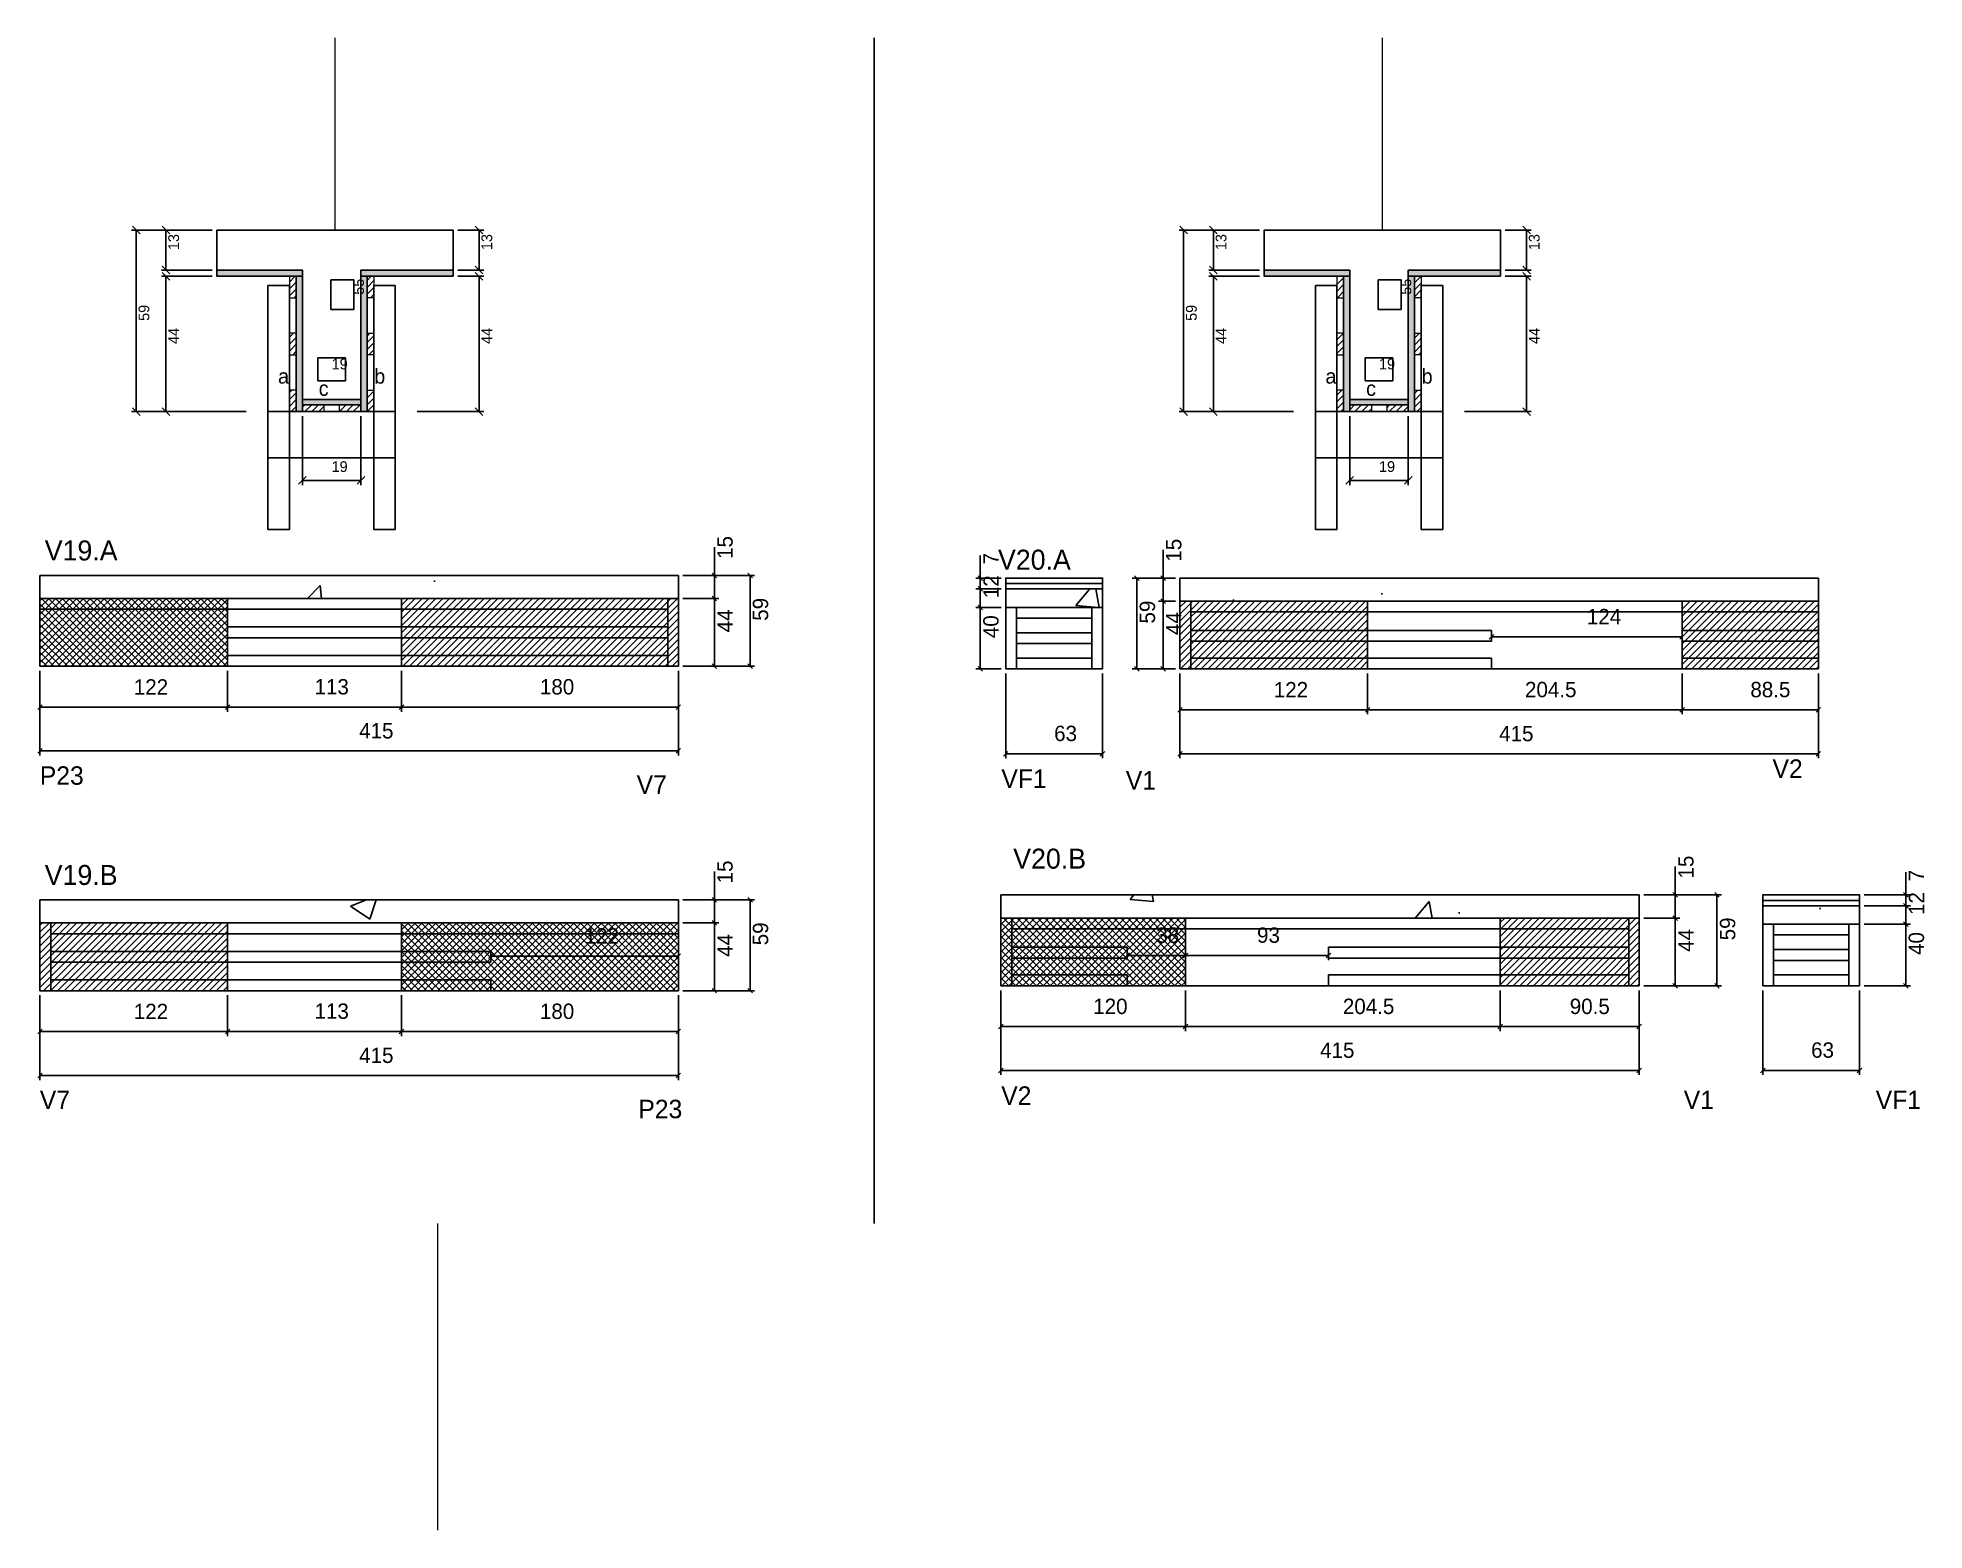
# Model space of a CAD drawing. Header units: metres. Extents: x 3057 to 4284, y 1516 to 2486.
import ezdxf

# ---------------------------------------------------------------- set-up
doc = ezdxf.new("R2010")
doc.units = ezdxf.units.M
for name, color, linetype in [('5', 7, 'Continuous'), ('CONCRETO', 7, 'Continuous'), ('COTA', 7, 'Continuous'), ('Cota Seção (2x)', 7, 'Continuous'), ('detalhes', 7, 'Continuous'), ('Hachura', 7, 'Continuous'), ('Madeira', 7, 'Continuous'), ('Painéis', 7, 'Continuous'), ('REAPROVEITAMENTO', 7, 'Continuous'), ('SARR_2.2x7', 7, 'Continuous'), ('SARR_3.5x7', 7, 'Continuous'), ('SARRAFO DE PRESSAO', 7, 'Continuous'), ('Texto Seção', 7, 'Continuous')]:
    doc.layers.add(name, color=color, linetype=linetype)

msp = doc.modelspace()

# ---------------------------------------------------------------- hatches: boundary and pattern name
at = {"layer": 'COTA'}
h = msp.add_hatch(dxfattribs=at)
h.set_pattern_fill('AR-CONC')
h.paths.add_polyline_path([(3473.8, 2121.8), (3473.8, 2136.8), (3058.6, 2136.8), (3058.8, 2121.8), (3473.8, 2121.8)])
h = msp.add_hatch(dxfattribs=at)
h.set_pattern_fill('AR-CONC')
h.paths.add_polyline_path([(4214.9, 2135), (3799.9, 2135), (3799.9, 2120), (4214.9, 2120), (4214.9, 2135)])
h = msp.add_hatch(dxfattribs=at)
h.set_pattern_fill('AR-CONC')
h.paths.add_polyline_path([(3686.6, 2116), (3686.6, 2128), (3749.6, 2128), (3749.6, 2116), (3686.6, 2116)])
h = msp.add_hatch(dxfattribs=at)
h.set_pattern_fill('AR-CONC')
h.paths.add_polyline_path([(3473.8, 1910.9), (3473.8, 1925.9), (3058.6, 1925.9), (3058.8, 1910.9), (3473.8, 1910.9)])
h = msp.add_hatch(dxfattribs=at)
h.set_pattern_fill('AR-CONC')
h.paths.add_polyline_path([(4098.5, 1929.1), (3683.5, 1929.1), (3683.5, 1914.1), (4098.5, 1914.1), (4098.5, 1929.1)])
h = msp.add_hatch(dxfattribs=at)
h.set_pattern_fill('AR-CONC')
h.paths.add_polyline_path([(4241.7, 1910.1), (4241.7, 1922.1), (4178.8, 1922.1), (4178.8, 1910.1), (4241.7, 1910.1)])
at = {"layer": 'Hachura'}
h = msp.add_hatch(color=7, dxfattribs=at)
h.dxf.hatch_style = 1
h.paths.add_polyline_path([(3229.4, 2331.2), (3229.4, 2335.2), (3173.8, 2335.2), (3173.8, 2331.2), (3229.4, 2331.2)])
h = msp.add_hatch(dxfattribs=at)
h.set_pattern_fill('ANSI31')
h.paths.add_polyline_path([(3221, 2317.2), (3225.4, 2317.2), (3225.4, 2331.2), (3221, 2331.2), (3221, 2317.2)])
h = msp.add_hatch(color=7, dxfattribs=at)
h.dxf.hatch_style = 1
h.paths.add_polyline_path([(3225.4, 2331.2), (3229.4, 2331.2), (3229.4, 2243.2), (3225.4, 2243.2), (3225.4, 2331.2)])
h = msp.add_hatch(color=7, dxfattribs=at)
h.dxf.hatch_style = 1
h.paths.add_polyline_path([(3327.4, 2331.2), (3327.4, 2335.2), (3267.4, 2335.2), (3267.4, 2331.2), (3327.4, 2331.2)])
h = msp.add_hatch(color=7, dxfattribs=at)
h.dxf.hatch_style = 1
h.paths.add_polyline_path([(3271.4, 2333.2), (3267.4, 2333.2), (3267.4, 2243.2), (3271.4, 2243.2), (3271.4, 2333.2)])
h = msp.add_hatch(dxfattribs=at)
h.set_pattern_fill('ANSI31')
h.paths.add_polyline_path([(3275.8, 2317.2), (3271.4, 2317.2), (3271.4, 2331.2), (3275.8, 2331.2), (3275.8, 2317.2)])
h = msp.add_hatch(color=7, dxfattribs=at)
h.dxf.hatch_style = 1
h.paths.add_polyline_path([(3910.3, 2331.2), (3910.3, 2335.2), (3854.7, 2335.2), (3854.7, 2331.2), (3910.3, 2331.2)])
h = msp.add_hatch(dxfattribs=at)
h.set_pattern_fill('ANSI31')
h.paths.add_polyline_path([(3901.9, 2317.2), (3906.3, 2317.2), (3906.3, 2331.2), (3901.9, 2331.2), (3901.9, 2317.2)])
h = msp.add_hatch(color=7, dxfattribs=at)
h.dxf.hatch_style = 1
h.paths.add_polyline_path([(3906.3, 2331.2), (3910.3, 2331.2), (3910.3, 2243.2), (3906.3, 2243.2), (3906.3, 2331.2)])
h = msp.add_hatch(color=7, dxfattribs=at)
h.dxf.hatch_style = 1
h.paths.add_polyline_path([(4008.3, 2331.2), (4008.3, 2335.2), (3948.3, 2335.2), (3948.3, 2331.2), (4008.3, 2331.2)])
h = msp.add_hatch(color=7, dxfattribs=at)
h.dxf.hatch_style = 1
h.paths.add_polyline_path([(3952.3, 2333.2), (3948.3, 2333.2), (3948.3, 2243.2), (3952.3, 2243.2), (3952.3, 2333.2)])
h = msp.add_hatch(dxfattribs=at)
h.set_pattern_fill('ANSI31')
h.paths.add_polyline_path([(3956.7, 2317.2), (3952.3, 2317.2), (3952.3, 2331.2), (3956.7, 2331.2), (3956.7, 2317.2)])
h = msp.add_hatch(dxfattribs=at)
h.set_pattern_fill('ANSI31')
h.paths.add_polyline_path([(3221, 2280.2), (3225.4, 2280.2), (3225.4, 2294.2), (3221, 2294.2), (3221, 2280.2)])
h = msp.add_hatch(dxfattribs=at)
h.set_pattern_fill('ANSI31')
h.paths.add_polyline_path([(3275.8, 2280.2), (3271.4, 2280.2), (3271.4, 2294.2), (3275.8, 2294.2), (3275.8, 2280.2)])
h = msp.add_hatch(dxfattribs=at)
h.set_pattern_fill('ANSI31')
h.paths.add_polyline_path([(3901.9, 2280.2), (3906.3, 2280.2), (3906.3, 2294.2), (3901.9, 2294.2), (3901.9, 2280.2)])
h = msp.add_hatch(dxfattribs=at)
h.set_pattern_fill('ANSI31')
h.paths.add_polyline_path([(3956.7, 2280.2), (3952.3, 2280.2), (3952.3, 2294.2), (3956.7, 2294.2), (3956.7, 2280.2)])
h = msp.add_hatch(dxfattribs=at)
h.set_pattern_fill('ANSI31')
h.paths.add_polyline_path([(3221, 2243.2), (3225.4, 2243.2), (3225.4, 2257.2), (3221, 2257.2), (3221, 2243.2)])
h = msp.add_hatch(dxfattribs=at)
h.set_pattern_fill('ANSI31')
h.paths.add_polyline_path([(3275.8, 2243.2), (3271.4, 2243.2), (3271.4, 2257.2), (3275.8, 2257.2), (3275.8, 2243.2)])
h = msp.add_hatch(dxfattribs=at)
h.set_pattern_fill('ANSI31')
h.paths.add_polyline_path([(3901.9, 2243.2), (3906.3, 2243.2), (3906.3, 2257.2), (3901.9, 2257.2), (3901.9, 2243.2)])
h = msp.add_hatch(dxfattribs=at)
h.set_pattern_fill('ANSI31')
h.paths.add_polyline_path([(3956.7, 2243.2), (3952.3, 2243.2), (3952.3, 2257.2), (3956.7, 2257.2), (3956.7, 2243.2)])
h = msp.add_hatch(color=7, dxfattribs=at)
h.dxf.hatch_style = 1
h.paths.add_polyline_path([(3267.4, 2247.6), (3267.4, 2251.2), (3229.4, 2251.2), (3229.4, 2247.6), (3267.4, 2247.6)])
h = msp.add_hatch(dxfattribs=at)
h.set_pattern_fill('ANSI31')
h.paths.add_polyline_path([(3229.4, 2243.2), (3229.4, 2247.6), (3243.4, 2247.6), (3243.4, 2243.2), (3229.4, 2243.2)])
h = msp.add_hatch(dxfattribs=at)
h.set_pattern_fill('ANSI31')
h.paths.add_polyline_path([(3267.4, 2243.2), (3267.4, 2247.6), (3253.4, 2247.6), (3253.4, 2243.2), (3267.4, 2243.2)])
h = msp.add_hatch(color=7, dxfattribs=at)
h.dxf.hatch_style = 1
h.paths.add_polyline_path([(3948.3, 2247.6), (3948.3, 2251.2), (3910.3, 2251.2), (3910.3, 2247.6), (3948.3, 2247.6)])
h = msp.add_hatch(dxfattribs=at)
h.set_pattern_fill('ANSI31')
h.paths.add_polyline_path([(3910.3, 2243.2), (3910.3, 2247.6), (3924.3, 2247.6), (3924.3, 2243.2), (3910.3, 2243.2)])
h = msp.add_hatch(dxfattribs=at)
h.set_pattern_fill('ANSI31')
h.paths.add_polyline_path([(3948.3, 2243.2), (3948.3, 2247.6), (3934.3, 2247.6), (3934.3, 2243.2), (3948.3, 2243.2)])
at = {"layer": 'REAPROVEITAMENTO'}
h = msp.add_hatch(dxfattribs=at)
h.set_pattern_fill('ANSI37')
h.paths.add_polyline_path([(3180.8, 2077.8), (3180.8, 2121.8), (3058.8, 2121.8), (3058.8, 2077.8), (3180.8, 2077.8)])
h = msp.add_hatch(dxfattribs=at)
h.set_pattern_fill('ANSI31')
h.paths.add_polyline_path([(3473.8, 2077.8), (3473.8, 2121.8), (3293.8, 2122), (3293.8, 2078), (3473.8, 2077.8)])
h = msp.add_hatch(dxfattribs=at)
h.set_pattern_fill('ANSI31')
h.paths.add_polyline_path([(3921.9, 2076), (3921.9, 2120), (3799.9, 2120.3), (3799.9, 2076.3), (3921.9, 2076)])
h = msp.add_hatch(dxfattribs=at)
h.set_pattern_fill('ANSI31')
h.paths.add_polyline_path([(4214.9, 2076.1), (4214.9, 2120.1), (4126.4, 2120.3), (4126.4, 2076.3), (4214.9, 2076.1)])
h = msp.add_hatch(dxfattribs=at)
h.set_pattern_fill('ANSI37')
h.paths.add_polyline_path([(3803.5, 1870), (3803.5, 1914), (3683.5, 1914.1), (3683.5, 1870.1), (3803.5, 1870)])
h = msp.add_hatch(dxfattribs=at)
h.set_pattern_fill('ANSI31')
h.paths.add_polyline_path([(4098.5, 1870.4), (4098.5, 1914.4), (4008, 1914.1), (4008, 1870.1), (4098.5, 1870.4)])
h = msp.add_hatch(dxfattribs=at)
h.set_pattern_fill('ANSI31')
h.paths.add_polyline_path([(3180.8, 1866.9), (3180.8, 1910.9), (3058.8, 1911.2), (3058.8, 1867.2), (3180.8, 1866.9)])
h = msp.add_hatch(dxfattribs=at)
h.set_pattern_fill('ANSI37')
h.paths.add_polyline_path([(3293.8, 1866.9), (3293.8, 1910.9), (3473.8, 1910.9), (3473.8, 1866.9), (3293.8, 1866.9)])

# ---------------------------------------------------------------- linework, layer by layer
at = {"layer": 'CONCRETO', "color": 251, "lineweight": 25}
for points in [[(3173.8, 2335.2), (3173.8, 2361.2), (3327.4, 2361.2), (3327.4, 2335.2), (3267.4, 2335.2), (3267.4, 2251.2), (3229.4, 2251.2), (3229.4, 2335.2)], [(3854.7, 2335.2), (3854.7, 2361.2), (4008.3, 2361.2), (4008.3, 2335.2), (3948.3, 2335.2), (3948.3, 2251.2), (3910.3, 2251.2), (3910.3, 2335.2)]]:
    msp.add_lwpolyline(points, close=True, dxfattribs=at)
at = {"layer": 'COTA', "color": 241, "lineweight": 25}
for p, q in [((3601, 2486.2), (3601, 1715.5)), ((3058.8, 2121.8), (3058.8, 2136.8)), ((3473.8, 2136.8), (3058.8, 2136.8)), ((3473.8, 2136.8), (3473.8, 2121.8)), ((3799.9, 2135), (3799.9, 2120)), ((3799.9, 2135), (4214.9, 2135)), ((4214.9, 2120), (4214.9, 2135)), ((3686.6, 2128), (3686.6, 2116)), ((3749.6, 2116), (3749.6, 2128)), ((3058.8, 1910.9), (3058.8, 1925.9)), ((3473.8, 1925.9), (3058.8, 1925.9)), ((3473.8, 1925.9), (3473.8, 1910.9)), ((3683.5, 1914.1), (3683.5, 1929.1)), ((4098.5, 1929.1), (3683.5, 1929.1)), ((4098.5, 1929.1), (4098.5, 1914.1)), ((4178.8, 1910.1), (4178.8, 1922.1)), ((4241.7, 1922.1), (4241.7, 1910.1))]:
    msp.add_line(p, q, dxfattribs=at)
at = {"layer": 'COTA', "color": 4, "lineweight": 25}
for p, q in [((3170.8, 2361.2), (3118.4, 2361.2)), ((3121.4, 2243.2), (3121.4, 2361.2)), ((3170.8, 2361.2), (3137.7, 2361.2)), ((3140.7, 2361.2), (3140.7, 2335.2)), ((3330.4, 2361.2), (3347.3, 2361.2)), ((3344.3, 2361.2), (3344.3, 2335.2)), ((3851.7, 2361.2), (3799.3, 2361.2)), ((3802.3, 2243.2), (3802.3, 2361.2)), ((3851.7, 2361.2), (3818.6, 2361.2)), ((3821.6, 2361.2), (3821.6, 2335.2)), ((4011.3, 2361.2), (4028.2, 2361.2)), ((4025.2, 2361.2), (4025.2, 2335.2)), ((3170.8, 2335.2), (3137.7, 2335.2)), ((3170.8, 2331.2), (3137.7, 2331.2)), ((3140.7, 2331.2), (3140.7, 2243.2)), ((3330.4, 2335.2), (3347.3, 2335.2)), ((3330.4, 2331.2), (3347.3, 2331.2)), ((3344.3, 2243.2), (3344.3, 2331.2)), ((3851.7, 2335.2), (3818.6, 2335.2)), ((3851.7, 2331.2), (3818.6, 2331.2)), ((3821.6, 2331.2), (3821.6, 2243.2)), ((4011.3, 2335.2), (4028.2, 2335.2)), ((4011.3, 2331.2), (4028.2, 2331.2)), ((4025.2, 2243.2), (4025.2, 2331.2)), ((3192.8, 2243.2), (3118.4, 2243.2)), ((3192.8, 2243.2), (3137.7, 2243.2)), ((3229.4, 2240.2), (3229.4, 2195.5)), ((3267.4, 2240.2), (3267.4, 2195.5)), ((3304, 2243.2), (3347.3, 2243.2)), ((3873.7, 2243.2), (3799.3, 2243.2)), ((3873.7, 2243.2), (3818.6, 2243.2)), ((3910.3, 2240.2), (3910.3, 2195.5)), ((3948.3, 2240.2), (3948.3, 2195.5)), ((3984.9, 2243.2), (4028.2, 2243.2)), ((3229.4, 2198.5), (3267.4, 2198.5)), ((3910.3, 2198.5), (3948.3, 2198.5)), ((3497.2, 2136.8), (3497.2, 2155.1)), ((3670.1, 2135), (3670.1, 2149.7)), ((3788.9, 2135), (3788.9, 2153.4)), ((3476.8, 2136.8), (3500.2, 2136.8)), ((3476.8, 2136.8), (3523.4, 2136.8)), ((3497.2, 2121.8), (3497.2, 2136.8)), ((3520.4, 2136.8), (3520.4, 2077.8)), ((3683.6, 2135), (3667.1, 2135)), ((3670.1, 2128), (3670.1, 2135)), ((3796.9, 2135), (3768.9, 2135)), ((3771.9, 2135), (3771.9, 2076)), ((3796.9, 2135), (3785.9, 2135)), ((3788.9, 2120), (3788.9, 2135)), ((3476.8, 2121.8), (3500.2, 2121.8)), ((3476.8, 2121.8), (3500.2, 2121.8)), ((3497.2, 2121.8), (3497.2, 2077.8)), ((3683.6, 2128), (3667.1, 2128)), ((3683.6, 2128), (3667.1, 2128)), ((3670.1, 2116), (3670.1, 2128)), ((3683.6, 2116), (3667.1, 2116)), ((3683.6, 2116), (3667.1, 2116)), ((3670.1, 2116), (3670.1, 2076)), ((3796.9, 2120), (3785.9, 2120)), ((3796.9, 2120), (3785.9, 2120)), ((3788.9, 2120), (3788.9, 2076)), ((4126.4, 2096.9), (4002.4, 2096.9)), ((4002.4, 2095), (4002.4, 2093.9)), ((4126.4, 2095), (4126.4, 2093.9)), ((3058.8, 2074.8), (3058.8, 2048.2)), ((3058.8, 2074.8), (3058.8, 2019.7)), ((3180.8, 2074.8), (3180.8, 2048.2)), ((3180.8, 2074.8), (3180.8, 2048.2)), ((3293.8, 2074.8), (3293.8, 2048.2)), ((3293.8, 2074.8), (3293.8, 2048.2)), ((3473.8, 2074.8), (3473.8, 2048.2)), ((3473.8, 2074.8), (3473.8, 2019.7)), ((3476.8, 2077.8), (3500.2, 2077.8)), ((3476.8, 2077.8), (3523.4, 2077.8)), ((3683.6, 2076), (3667.1, 2076)), ((3686.6, 2073), (3686.6, 2017.9)), ((3749.6, 2073), (3749.6, 2017.9)), ((3796.9, 2076), (3768.9, 2076)), ((3796.9, 2076), (3785.9, 2076)), ((3799.9, 2073), (3799.9, 2046.5)), ((3799.9, 2073), (3799.9, 2017.9)), ((3921.9, 2073), (3921.9, 2046.5)), ((3921.9, 2073), (3921.9, 2046.5)), ((4126.4, 2073), (4126.4, 2046.5)), ((4126.4, 2073), (4126.4, 2046.5)), ((4214.9, 2073), (4214.9, 2046.5)), ((4214.9, 2073), (4214.9, 2017.9)), ((3058.8, 2051.2), (3180.8, 2051.2)), ((3180.8, 2051.2), (3293.8, 2051.2)), ((3293.8, 2051.2), (3473.8, 2051.2)), ((3921.9, 2049.5), (3799.9, 2049.5)), ((4126.4, 2049.5), (3921.9, 2049.5)), ((4214.9, 2049.5), (4126.4, 2049.5)), ((3058.8, 2022.7), (3473.8, 2022.7)), ((3749.6, 2020.9), (3686.6, 2020.9)), ((4214.9, 2020.9), (3799.9, 2020.9)), ((3497.2, 1925.9), (3497.2, 1944.3)), ((4121.9, 1929.1), (4121.9, 1947.5)), ((4271.7, 1929.1), (4271.7, 1943.9)), ((3476.8, 1925.9), (3500.2, 1925.9)), ((3476.8, 1925.9), (3523.4, 1925.9)), ((3497.2, 1910.9), (3497.2, 1925.9)), ((3520.4, 1925.9), (3520.4, 1866.9)), ((4101.5, 1929.1), (4124.9, 1929.1)), ((4101.5, 1929.1), (4152, 1929.1)), ((4121.9, 1914.1), (4121.9, 1929.1)), ((4149, 1929.1), (4149, 1870.1)), ((4244.7, 1929.1), (4274.7, 1929.1)), ((4271.7, 1922.1), (4271.7, 1929.1)), ((4101.5, 1914.1), (4124.9, 1914.1)), ((4101.5, 1914.1), (4124.9, 1914.1)), ((4121.9, 1914.1), (4121.9, 1870.1)), ((4244.7, 1922.1), (4274.7, 1922.1)), ((4244.7, 1922.1), (4274.7, 1922.1)), ((4271.7, 1910.1), (4271.7, 1922.1)), ((3476.8, 1910.9), (3500.2, 1910.9)), ((3476.8, 1910.9), (3500.2, 1910.9)), ((3497.2, 1910.9), (3497.2, 1866.9)), ((4244.7, 1910.1), (4274.7, 1910.1)), ((4244.7, 1910.1), (4274.7, 1910.1)), ((4271.7, 1910.1), (4271.7, 1870.1)), ((3473.8, 1889.4), (3351.8, 1889.4)), ((3803.5, 1889.8), (3765.5, 1889.8)), ((3765.5, 1889.1), (3765.5, 1886.8)), ((3803.5, 1889.8), (3896.5, 1889.8)), ((3803.5, 1889.1), (3803.5, 1886.8)), ((3351.8, 1887.6), (3351.8, 1886.4)), ((3473.8, 1887.6), (3473.8, 1886.4)), ((3896.5, 1888.5), (3896.5, 1886.8)), ((3476.8, 1866.9), (3500.2, 1866.9)), ((3476.8, 1866.9), (3523.4, 1866.9)), ((3683.5, 1867.1), (3683.5, 1840.6)), ((3683.5, 1867.1), (3683.5, 1812.1)), ((3803.5, 1867.1), (3803.5, 1840.6)), ((3803.5, 1867.1), (3803.5, 1840.6)), ((4008, 1867.1), (4008, 1840.6)), ((4008, 1867.1), (4008, 1840.6)), ((4098.5, 1867.1), (4098.5, 1840.6)), ((4098.5, 1867.1), (4098.5, 1812.1)), ((4101.5, 1870.1), (4124.9, 1870.1)), ((4105.5, 1870.1), (4152, 1870.1)), ((4178.8, 1867.1), (4178.8, 1812.1)), ((4241.7, 1867.1), (4241.7, 1812.1)), ((4244.7, 1870.1), (4274.7, 1870.1)), ((3058.8, 1863.9), (3058.8, 1837.4)), ((3058.8, 1863.9), (3058.8, 1808.8)), ((3180.8, 1863.9), (3180.8, 1837.4)), ((3180.8, 1863.9), (3180.8, 1837.4)), ((3293.8, 1863.9), (3293.8, 1837.4)), ((3293.8, 1863.9), (3293.8, 1837.4)), ((3473.8, 1863.9), (3473.8, 1837.4)), ((3473.8, 1863.9), (3473.8, 1808.8)), ((3058.8, 1840.4), (3180.8, 1840.4)), ((3180.8, 1840.4), (3293.8, 1840.4)), ((3293.8, 1840.4), (3473.8, 1840.4)), ((3683.5, 1843.6), (3803.5, 1843.6)), ((3803.5, 1843.6), (4008, 1843.6)), ((4008, 1843.6), (4098.5, 1843.6)), ((3058.8, 1811.8), (3473.8, 1811.8)), ((3683.5, 1815.1), (4098.5, 1815.1)), ((4178.8, 1815.1), (4241.7, 1815.1))]:
    msp.add_line(p, q, dxfattribs=at)
at = {"layer": 'COTA', "color": 0, "lineweight": 25}
for p, q in [((3498.7, 2135.3), (3495.7, 2138.3)), ((3521.9, 2135.3), (3518.9, 2138.3)), ((3671.6, 2133.5), (3668.6, 2136.5)), ((3773.4, 2133.5), (3770.4, 2136.5)), ((3790.4, 2133.5), (3787.4, 2136.5)), ((3495.7, 2123.3), (3498.7, 2120.3)), ((3498.7, 2120.3), (3495.7, 2123.3)), ((3671.6, 2126.5), (3668.6, 2129.5)), ((3668.6, 2129.5), (3671.6, 2126.5)), ((3671.6, 2114.5), (3668.6, 2117.5)), ((3668.6, 2117.5), (3671.6, 2114.5)), ((3787.4, 2121.5), (3790.4, 2118.5)), ((3790.4, 2118.5), (3787.4, 2121.5)), ((4003.9, 2098.4), (4000.9, 2095.4)), ((4124.9, 2095.4), (4127.9, 2098.4)), ((3495.7, 2079.3), (3498.7, 2076.3)), ((3518.9, 2079.3), (3521.9, 2076.3)), ((3668.6, 2077.5), (3671.6, 2074.5)), ((3770.4, 2077.5), (3773.4, 2074.5)), ((3787.4, 2077.5), (3790.4, 2074.5)), ((3060.3, 2052.7), (3057.3, 2049.7)), ((3179.3, 2049.7), (3182.3, 2052.7)), ((3182.3, 2052.7), (3179.3, 2049.7)), ((3295.3, 2052.7), (3292.3, 2049.7)), ((3292.3, 2049.7), (3295.3, 2052.7)), ((3472.3, 2049.7), (3475.3, 2052.7)), ((3801.4, 2051), (3798.4, 2048)), ((3920.4, 2048), (3923.4, 2051)), ((3923.4, 2051), (3920.4, 2048)), ((4127.9, 2051), (4124.9, 2048)), ((4124.9, 2048), (4127.9, 2051)), ((4213.4, 2048), (4216.4, 2051)), ((3060.3, 2024.2), (3057.3, 2021.2)), ((3472.3, 2021.2), (3475.3, 2024.2)), ((3688.1, 2022.4), (3685.1, 2019.4)), ((3748.1, 2019.4), (3751.1, 2022.4)), ((3801.4, 2022.4), (3798.4, 2019.4)), ((4213.4, 2019.4), (4216.4, 2022.4)), ((3498.7, 1924.4), (3495.7, 1927.4)), ((3521.9, 1924.4), (3518.9, 1927.4)), ((4123.4, 1927.6), (4120.4, 1930.6)), ((4150.5, 1927.6), (4147.5, 1930.6)), ((4273.2, 1927.6), (4270.2, 1930.6)), ((4120.4, 1915.6), (4123.4, 1912.6)), ((4123.4, 1912.6), (4120.4, 1915.6)), ((4273.2, 1920.6), (4270.2, 1923.6)), ((4270.2, 1923.6), (4273.2, 1920.6)), ((3495.7, 1912.4), (3498.7, 1909.4)), ((3498.7, 1909.4), (3495.7, 1912.4)), ((4273.2, 1908.6), (4270.2, 1911.6)), ((4270.2, 1911.6), (4273.2, 1908.6)), ((3353.3, 1890.9), (3350.3, 1887.9)), ((3472.3, 1887.9), (3475.3, 1890.9)), ((3767, 1891.3), (3764, 1888.3)), ((3802, 1888.3), (3805, 1891.3)), ((3805, 1891.3), (3802, 1888.3)), ((3895, 1888.3), (3898, 1891.3)), ((3495.7, 1868.4), (3498.7, 1865.4)), ((3518.9, 1868.4), (3521.9, 1865.4)), ((4120.4, 1871.6), (4123.4, 1868.6)), ((4147.5, 1871.6), (4150.5, 1868.6)), ((4270.2, 1871.6), (4273.2, 1868.6)), ((3060.3, 1841.9), (3057.3, 1838.9)), ((3179.3, 1838.9), (3182.3, 1841.9)), ((3182.3, 1841.9), (3179.3, 1838.9)), ((3295.3, 1841.9), (3292.3, 1838.9)), ((3292.3, 1838.9), (3295.3, 1841.9)), ((3472.3, 1838.9), (3475.3, 1841.9)), ((3685, 1845.1), (3682, 1842.1)), ((3802, 1842.1), (3805, 1845.1)), ((3805, 1845.1), (3802, 1842.1)), ((4009.5, 1845.1), (4006.5, 1842.1)), ((4006.5, 1842.1), (4009.5, 1845.1)), ((4097, 1842.1), (4100, 1845.1)), ((3685, 1816.6), (3682, 1813.6)), ((4097, 1813.6), (4100, 1816.6)), ((4180.3, 1816.6), (4177.3, 1813.6)), ((4240.2, 1813.6), (4243.2, 1816.6)), ((3060.3, 1813.3), (3057.3, 1810.3)), ((3472.3, 1810.3), (3475.3, 1813.3))]:
    msp.add_line(p, q, dxfattribs=at)
for points in [[(3123.9, 2358.7), (3118.9, 2363.7)], [(3143.2, 2358.7), (3138.2, 2363.7)], [(3346.8, 2358.7), (3341.8, 2363.7)], [(3804.8, 2358.7), (3799.8, 2363.7)], [(3824.1, 2358.7), (3819.1, 2363.7)], [(4027.7, 2358.7), (4022.7, 2363.7)], [(3138.2, 2337.7), (3143.2, 2332.7)], [(3143.2, 2328.7), (3138.2, 2333.7)], [(3341.8, 2337.7), (3346.8, 2332.7)], [(3346.8, 2328.7), (3341.8, 2333.7)], [(3819.1, 2337.7), (3824.1, 2332.7)], [(3824.1, 2328.7), (3819.1, 2333.7)], [(4022.7, 2337.7), (4027.7, 2332.7)], [(4027.7, 2328.7), (4022.7, 2333.7)], [(3118.9, 2245.7), (3123.9, 2240.7)], [(3138.2, 2245.7), (3143.2, 2240.7)], [(3341.8, 2245.7), (3346.8, 2240.7)], [(3799.8, 2245.7), (3804.8, 2240.7)], [(3819.1, 2245.7), (3824.1, 2240.7)], [(4022.7, 2245.7), (4027.7, 2240.7)], [(3231.9, 2201), (3226.9, 2196)], [(3264.9, 2196), (3269.9, 2201)], [(3912.8, 2201), (3907.8, 2196)], [(3945.8, 2196), (3950.8, 2201)]]:
    msp.add_lwpolyline(points, dxfattribs=at)
at = {"layer": 'Cota Seção (2x)', "color": 180, "lineweight": 25}
for p, q in [((3262.9, 2328.9), (3247.9, 2328.9)), ((3247.9, 2328.9), (3247.9, 2309.5)), ((3262.9, 2309.5), (3262.9, 2328.9)), ((3943.8, 2328.9), (3928.8, 2328.9)), ((3928.8, 2328.9), (3928.8, 2309.5)), ((3943.8, 2309.5), (3943.8, 2328.9)), ((3247.9, 2309.5), (3262.9, 2309.5)), ((3928.8, 2309.5), (3943.8, 2309.5)), ((3257.4, 2278.2), (3239.4, 2278.2)), ((3239.4, 2278.2), (3239.4, 2263.2)), ((3257.4, 2263.2), (3257.4, 2278.2)), ((3938.3, 2278.2), (3920.3, 2278.2)), ((3920.3, 2278.2), (3920.3, 2263.2)), ((3938.3, 2263.2), (3938.3, 2278.2)), ((3239.4, 2263.2), (3257.4, 2263.2)), ((3920.3, 2263.2), (3938.3, 2263.2))]:
    msp.add_line(p, q, dxfattribs=at)
at = {"layer": 'Madeira', "color": 126, "lineweight": 18}
for points in [[(3221, 2317.2), (3225.4, 2317.2), (3225.4, 2331.2), (3221, 2331.2)], [(3275.8, 2317.2), (3271.4, 2317.2), (3271.4, 2331.2), (3275.8, 2331.2)], [(3901.9, 2317.2), (3906.3, 2317.2), (3906.3, 2331.2), (3901.9, 2331.2)], [(3956.7, 2317.2), (3952.3, 2317.2), (3952.3, 2331.2), (3956.7, 2331.2)], [(3221, 2280.2), (3225.4, 2280.2), (3225.4, 2294.2), (3221, 2294.2)], [(3275.8, 2280.2), (3271.4, 2280.2), (3271.4, 2294.2), (3275.8, 2294.2)], [(3901.9, 2280.2), (3906.3, 2280.2), (3906.3, 2294.2), (3901.9, 2294.2)], [(3956.7, 2280.2), (3952.3, 2280.2), (3952.3, 2294.2), (3956.7, 2294.2)], [(3221, 2243.2), (3225.4, 2243.2), (3225.4, 2257.2), (3221, 2257.2)], [(3275.8, 2243.2), (3271.4, 2243.2), (3271.4, 2257.2), (3275.8, 2257.2)], [(3901.9, 2243.2), (3906.3, 2243.2), (3906.3, 2257.2), (3901.9, 2257.2)], [(3956.7, 2243.2), (3952.3, 2243.2), (3952.3, 2257.2), (3956.7, 2257.2)], [(3229.4, 2243.2), (3229.4, 2247.6), (3243.4, 2247.6), (3243.4, 2243.2)], [(3267.4, 2243.2), (3267.4, 2247.6), (3253.4, 2247.6), (3253.4, 2243.2)], [(3910.3, 2243.2), (3910.3, 2247.6), (3924.3, 2247.6), (3924.3, 2243.2)], [(3948.3, 2243.2), (3948.3, 2247.6), (3934.3, 2247.6), (3934.3, 2243.2)]]:
    msp.add_lwpolyline(points, close=True, dxfattribs=at)
at = {"layer": 'Painéis', "color": 200, "lineweight": 25}
for p, q in [((3058.8, 2121.8), (3473.8, 2121.8)), ((3058.8, 2077.8), (3058.8, 2121.8)), ((3180.8, 2077.8), (3180.8, 2121.8)), ((3293.8, 2077.8), (3293.8, 2121.8)), ((3473.8, 2077.8), (3473.8, 2121.8)), ((3749.6, 2116), (3686.6, 2116)), ((3686.6, 2076), (3686.6, 2116)), ((3749.6, 2076), (3749.6, 2116)), ((4214.9, 2120), (3799.9, 2120)), ((3799.9, 2076), (3799.9, 2120)), ((3921.9, 2076), (3921.9, 2120)), ((4126.4, 2076), (4126.4, 2120)), ((4214.9, 2076), (4214.9, 2120)), ((3058.8, 2077.8), (3473.8, 2077.8)), ((3749.6, 2076), (3686.6, 2076)), ((4214.9, 2076), (3799.9, 2076)), ((3683.5, 1914.1), (4098.5, 1914.1)), ((3683.5, 1870.1), (3683.5, 1914.1)), ((3803.5, 1870.1), (3803.5, 1914.1)), ((4008, 1870.1), (4008, 1914.1)), ((4098.5, 1870.1), (4098.5, 1914.1)), ((3058.8, 1910.9), (3473.8, 1910.9)), ((3058.8, 1866.9), (3058.8, 1910.9)), ((3180.8, 1866.9), (3180.8, 1910.9)), ((3293.8, 1866.9), (3293.8, 1910.9)), ((3473.8, 1866.9), (3473.8, 1910.9)), ((4178.8, 1910.1), (4241.7, 1910.1)), ((4178.8, 1870.1), (4178.8, 1910.1)), ((4241.7, 1870.1), (4241.7, 1910.1)), ((3058.8, 1866.9), (3473.8, 1866.9)), ((3683.5, 1870.1), (4098.5, 1870.1)), ((4178.8, 1870.1), (4241.7, 1870.1))]:
    msp.add_line(p, q, dxfattribs=at)
for points in [[(3229.4, 2331.2), (3229.4, 2335.2), (3173.8, 2335.2), (3173.8, 2331.2)], [(3225.4, 2331.2), (3229.4, 2331.2), (3229.4, 2243.2), (3225.4, 2243.2)], [(3327.4, 2331.2), (3327.4, 2335.2), (3267.4, 2335.2), (3267.4, 2331.2)], [(3271.4, 2331.2), (3267.4, 2331.2), (3267.4, 2243.2), (3271.4, 2243.2)], [(3910.3, 2331.2), (3910.3, 2335.2), (3854.7, 2335.2), (3854.7, 2331.2)], [(3906.3, 2331.2), (3910.3, 2331.2), (3910.3, 2243.2), (3906.3, 2243.2)], [(4008.3, 2331.2), (4008.3, 2335.2), (3948.3, 2335.2), (3948.3, 2331.2)], [(3952.3, 2331.2), (3948.3, 2331.2), (3948.3, 2243.2), (3952.3, 2243.2)], [(3267.4, 2247.6), (3267.4, 2251.2), (3229.4, 2251.2), (3229.4, 2247.6)], [(3948.3, 2247.6), (3948.3, 2251.2), (3910.3, 2251.2), (3910.3, 2247.6)], [(3749.6, 2128), (3686.6, 2128), (3686.6, 2135), (3749.6, 2135)], [(4178.8, 1922.1), (4241.7, 1922.1), (4241.7, 1929.1), (4178.8, 1929.1)]]:
    msp.add_lwpolyline(points, close=True, dxfattribs=at)
at = {"layer": 'SARR_2.2x7', "color": 40, "lineweight": 25}
for p, q in [((3466.9, 2077.8), (3466.9, 2121.8)), ((3749.6, 2131.5), (3686.6, 2131.5)), ((3058.8, 2114.8), (3180.8, 2114.8)), ((3180.8, 2114.8), (3293.8, 2114.8)), ((3293.8, 2114.8), (3466.9, 2114.8)), ((3693.6, 2076), (3693.6, 2116)), ((3742.6, 2076), (3742.6, 2116)), ((3806.9, 2076), (3806.9, 2120)), ((3921.9, 2113), (3806.9, 2113)), ((4126.4, 2113), (3921.9, 2113)), ((4214.9, 2113), (4126.4, 2113)), ((3180.8, 2103.3), (3293.8, 2103.3)), ((3293.8, 2103.3), (3466.9, 2103.3)), ((3742.6, 2109), (3693.6, 2109)), ((3693.6, 2099.5), (3742.6, 2099.5)), ((3921.9, 2101), (3806.9, 2101)), ((4002.4, 2101), (3921.9, 2101)), ((4002.4, 2094), (4002.4, 2101)), ((4214.9, 2101), (4126.4, 2101)), ((3180.8, 2096.3), (3293.8, 2096.3)), ((3293.8, 2096.3), (3466.9, 2096.3)), ((3693.6, 2092.5), (3742.6, 2092.5)), ((3921.9, 2094), (3806.9, 2094)), ((4002.4, 2094), (3921.9, 2094)), ((4214.9, 2094), (4126.4, 2094)), ((3180.8, 2084.8), (3293.8, 2084.8)), ((3293.8, 2084.8), (3466.9, 2084.8)), ((3742.6, 2083), (3693.6, 2083)), ((3921.9, 2083), (3806.9, 2083)), ((4002.4, 2083), (3921.9, 2083)), ((4002.4, 2076), (4002.4, 2083)), ((4214.9, 2083), (4126.4, 2083)), ((4178.8, 1925.6), (4241.7, 1925.6)), ((3690.5, 1870.1), (3690.5, 1914.1)), ((4091.6, 1870.1), (4091.6, 1914.1)), ((3065.8, 1866.9), (3065.8, 1910.9)), ((3065.8, 1903.9), (3180.8, 1903.9)), ((3180.8, 1903.9), (3293.8, 1903.9)), ((3293.8, 1903.9), (3473.8, 1903.9)), ((3690.5, 1907.1), (3803.5, 1907.1)), ((3803.5, 1907.1), (4008, 1907.1)), ((4008, 1907.1), (4091.6, 1907.1)), ((4185.7, 1870.1), (4185.7, 1910.1)), ((4234.8, 1903.1), (4185.7, 1903.1)), ((4234.8, 1870.1), (4234.8, 1910.1)), ((3065.8, 1892.4), (3180.8, 1892.4)), ((3180.8, 1892.4), (3293.8, 1892.4)), ((3293.8, 1892.4), (3351.8, 1892.4)), ((3351.8, 1885.4), (3351.8, 1892.4)), ((3690.5, 1895.1), (3765.5, 1895.1)), ((3765.5, 1888.1), (3765.5, 1895.1)), ((3896.5, 1895.1), (4008, 1895.1)), ((3896.5, 1888.1), (3896.5, 1895.1)), ((4008, 1895.1), (4091.6, 1895.1)), ((4185.7, 1893.6), (4234.8, 1893.6)), ((3065.8, 1885.4), (3180.8, 1885.4)), ((3180.8, 1885.4), (3293.8, 1885.4)), ((3293.8, 1885.4), (3351.8, 1885.4)), ((3690.5, 1888.1), (3765.5, 1888.1)), ((3690.5, 1877.1), (3765.5, 1877.1)), ((3765.5, 1870.2), (3765.5, 1877.1)), ((3896.5, 1888.1), (4008, 1888.1)), ((3896.5, 1877.1), (4008, 1877.1)), ((3896.5, 1870.2), (3896.5, 1877.1)), ((4008, 1888.1), (4091.6, 1888.1)), ((4008, 1877.1), (4091.6, 1877.1)), ((4185.7, 1886.6), (4234.8, 1886.6)), ((4234.8, 1877.1), (4185.7, 1877.1)), ((3065.8, 1873.9), (3180.8, 1873.9)), ((3180.8, 1873.9), (3293.8, 1873.9)), ((3293.8, 1873.9), (3351.8, 1873.9)), ((3351.8, 1866.9), (3351.8, 1873.9))]:
    msp.add_line(p, q, dxfattribs=at)
at = {"layer": 'SARR_3.5x7', "color": 81, "lineweight": 25}
for points in [[(3207, 2325.2), (3221, 2325.2), (3221, 2166.7), (3207, 2166.7)], [(3289.8, 2325.2), (3275.8, 2325.2), (3275.8, 2166.7), (3289.8, 2166.7)], [(3887.9, 2325.2), (3901.9, 2325.2), (3901.9, 2166.7), (3887.9, 2166.7)], [(3970.7, 2325.2), (3956.7, 2325.2), (3956.7, 2166.7), (3970.7, 2166.7)], [(3207, 2243.2), (3289.8, 2243.2), (3289.8, 2213.2), (3207, 2213.2)], [(3887.9, 2243.2), (3970.7, 2243.2), (3970.7, 2213.2), (3887.9, 2213.2)]]:
    msp.add_lwpolyline(points, close=True, dxfattribs=at)
at = {"layer": 'SARRAFO DE PRESSAO', "color": 30, "lineweight": 9}
msp.add_line((3317.4, 1516.2), (3317.4, 1715.5), dxfattribs=at)
at = {"layer": 'Texto Seção', "color": 252, "lineweight": 15}
for p, q in [((3250.6, 2361.2), (3250.6, 2486.2)), ((3931.5, 2361.2), (3931.5, 2486.2))]:
    msp.add_line(p, q, dxfattribs=at)

# ---------------------------------------------------------------- texts
at = {"layer": '5', "color": 5, "lineweight": 25}
for s, rotation, p in [('P23', 0, (3058.7, 2000.7)), ('V2', 360, (4185.1, 2005.2)), ('V7', 0, (3446.7, 1994.8)), ('VF1', 0, (3683.8, 1998.7)), ('V1', 360, (3764.7, 1997.6)), ('V2', 360, (3683.7, 1792.7)), ('V7', 0, (3058.7, 1789.9)), ('P23', 0, (3447.8, 1784)), ('V1', 360, (4127.4, 1789.9)), ('VF1', 0, (4252.2, 1789.9))]:
    msp.add_text(s, height=12, rotation=rotation, dxfattribs=at).set_placement(p)
at = {"layer": 'COTA', "color": 1, "lineweight": 25}
for s, p in [('13', (3149.2, 2348.2)), ('13', (3352.8, 2348.2)), ('13', (3830.1, 2348.2)), ('13', (4033.7, 2348.2)), ('59', (3129.9, 2302.2)), ('59', (3810.8, 2302.2)), ('44', (3149.2, 2287.2)), ('44', (3352.8, 2287.2)), ('44', (3830.1, 2287.2)), ('44', (4033.7, 2287.2))]:
    msp.add_text(s, height=7, rotation=90, dxfattribs=at).set_placement(p)
for p in [(3248.4, 2204), (3929.3, 2204)]:
    msp.add_text('19', height=7, dxfattribs=at).set_placement(p)
at = {"layer": 'COTA', "color": 240, "lineweight": 25}
for s, p in [('15', (3509.1, 2147.5)), ('15', (3800.8, 2145.7)), ('7', (3682.1, 2143.9)), ('12', (3682.1, 2122)), ('44', (3509.1, 2099.8)), ('59', (3532.2, 2107.3)), ('40', (3682, 2096)), ('59', (3783.7, 2105.5)), ('44', (3800.8, 2098)), ('15', (3509.1, 1936.6)), ('15', (4133.8, 1939.8)), ('7', (4283.6, 1938)), ('12', (4283.7, 1916.1)), ('59', (4160.9, 1899.6)), ('44', (3509.1, 1888.9)), ('59', (3532.2, 1896.4)), ('44', (4133.8, 1892.1)), ('40', (4283.6, 1890.1))]:
    msp.add_text(s, height=10, rotation=90, dxfattribs=at).set_placement(p)
for s, p in [('124', (4064.4, 2105)), ('122', (3119.8, 2059.3)), ('113', (3237.3, 2059.4)), ('180', (3383.8, 2059.4)), ('122', (3860.9, 2057.5)), ('204.5', (4024.2, 2057.6)), ('88.5', (4170.7, 2057.6)), ('415', (3266.3, 2030.8)), ('63', (3718.1, 2029.1)), ('415', (4007.4, 2029)), ('122', (3412.8, 1897.5)), ('38', (3784.5, 1898)), ('93', (3850, 1898)), ('122', (3119.8, 1848.4)), ('113', (3237.3, 1848.6)), ('180', (3383.8, 1848.5)), ('120', (3743.5, 1851.7)), ('204.5', (3905.8, 1851.7)), ('90.5', (4053.3, 1851.7)), ('415', (3266.3, 1819.9)), ('415', (3891, 1823.2)), ('63', (4210.2, 1823.3))]:
    msp.add_text(s, height=10, dxfattribs=at).set_placement(p)
at = {"layer": 'Cota Seção (2x)', "color": 1, "lineweight": 25}
for p in [(3269.4, 2319.2), (3950.3, 2319.2)]:
    msp.add_text('55', height=7, rotation=90, dxfattribs=at).set_placement(p)
for p in [(3248.4, 2270.7), (3929.3, 2270.7)]:
    msp.add_text('19', height=7, dxfattribs=at).set_placement(p)
at = {"layer": 'detalhes', "color": 4, "lineweight": 25}
for s, p in [('a', (3213.6, 2261.4)), ('b', (3276.1, 2261.4)), ('a', (3894.5, 2261.4)), ('b', (3957, 2261.4)), ('c', (3240, 2253.5)), ('c', (3920.9, 2253.5))]:
    msp.add_text(s, height=9.6, dxfattribs=at).set_placement(p)
at = {"layer": 'Texto Seção', "color": 7, "lineweight": 15}
for s, p in [('V19.A', (3061.9, 2146.5)), ('V20.A', (3681.6, 2140.5)), ('V20.B', (3691.5, 1946.2)), ('V19.B', (3061.9, 1935.6))]:
    msp.add_text(s, height=13, dxfattribs=at).set_placement(p)

doc.saveas('drawing.dxf')
